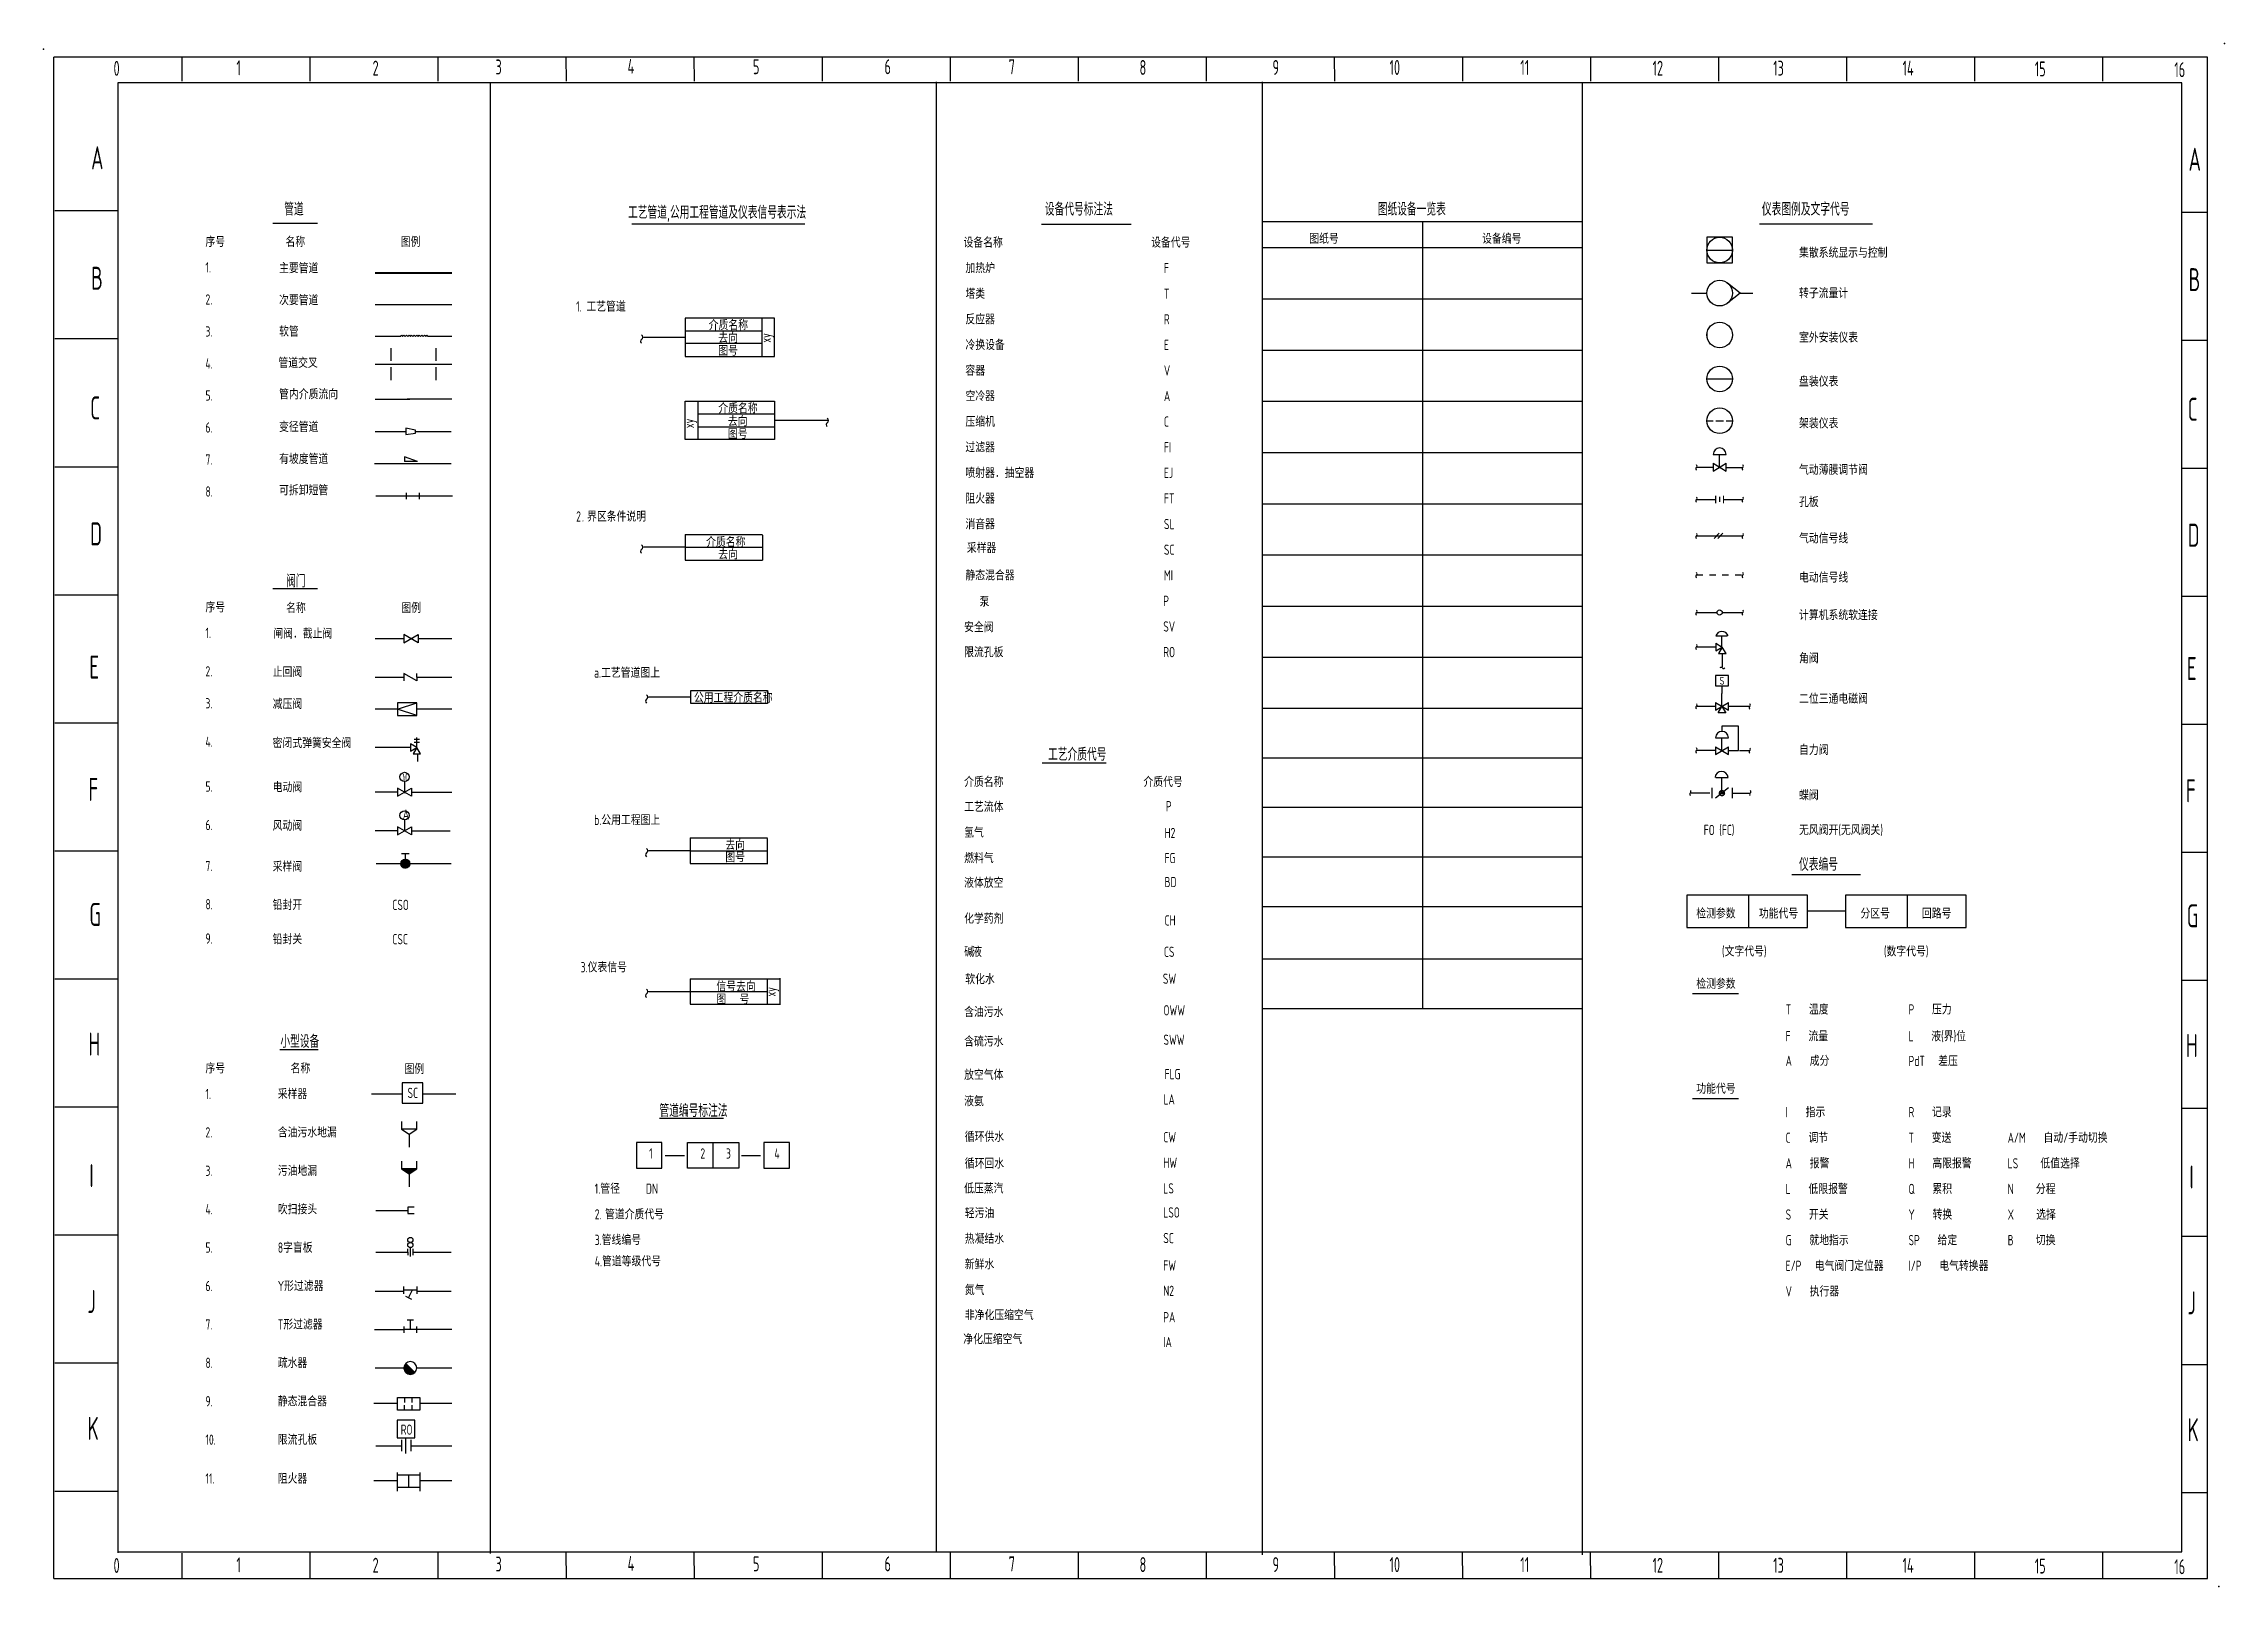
# Model space of a CAD drawing. Extents: x 1 to 852, y -3 to 600.
import ezdxf
from ezdxf.enums import TextEntityAlignment as Align

# ---------------------------------------------------------------- set-up
doc = ezdxf.new("R2010")
doc.units = 0
doc.header["$MEASUREMENT"] = 0
doc.header["$PDSIZE"] = 3
doc.linetypes.add('HIDDEN', pattern=[5, 2.5, -2.5])
doc.layers.get('0').update_dxf_attribs({"linetype": 'CONTINUOUS'})
doc.layers.add('BORDER', color=7, linetype='CONTINUOUS')
doc.layers.add('PID', color=3, linetype='CONTINUOUS')
doc.styles.get("Standard").update_dxf_attribs({"font": 'ascii', "width": 0.75, "height": 3.5, "bigfont": 'lytxt'})
doc.styles.add('vhz1', font='vcadtxt1', dxfattribs={"width": 0.7, "bigfont": 'vcadhz'})

# ---------------------------------------------------------------- blocks, each defined once
blk = doc.blocks.new('004')
for p, q in [((2.5, 2.5), (0, 3.93)), ((0, 3.93), (0, 2.5)), ((0, 2.5), (0, 1.07)), ((0, 1.07), (2.5, 2.5)), ((2.5, 2.5), (1.07, 0)), ((1.07, 0), (2.5, 0)), ((1.43, 5.71), (3.57, 5.71)), ((1.43, 4.64), (3.57, 4.64)), ((2.5, 2.5), (2.5, 6.43)), ((3.93, 0), (2.5, 2.5)), ((2.5, 0), (3.93, 0))]:
    blk.add_line(p, q)
blk = doc.blocks.new('008')
for p, q in [((4.25, 4.29), (0.71, 0.75)), ((4.25, 4.29), (0.71, 0.75)), ((0.78, 0.68), (4.32, 4.22)), ((4.39, 4.14), (0.86, 0.61)), ((0.94, 0.55), (4.45, 4.06)), ((4.51, 3.98), (1.02, 0.49)), ((1.1, 0.43), (4.57, 3.9)), ((4.63, 3.82), (1.18, 0.37)), ((1.27, 0.32), (4.68, 3.73)), ((4.73, 3.63), (1.36, 0.27)), ((1.46, 0.23), (4.77, 3.54)), ((4.82, 3.44), (1.56, 0.18)), ((1.66, 0.14), (4.85, 3.34)), ((4.89, 3.23), (1.77, 0.11)), ((1.88, 0.08), (4.92, 3.12)), ((4.95, 3.01), (1.99, 0.05)), ((2.11, 0.03), (4.97, 2.89)), ((4.99, 2.76), (2.24, 0.01)), ((2.37, 0), (5, 2.63)), ((5, 2.49), (2.51, 0)), ((2.65, 0), (4.99, 2.35)), ((4.98, 2.19), (2.81, 0.02)), ((2.98, 0.05), (4.95, 2.02)), ((4.91, 1.84), (3.16, 0.09)), ((3.37, 0.16), (4.84, 1.63)), ((4.73, 1.38), (3.62, 0.27)), ((3.99, 0.49), (4.51, 1.01))]:
    blk.add_line(p, q)
blk.add_circle((2.5, 2.5), 2.5)
blk = doc.blocks.new('012')
for p, q in [((0, 10), (0, 7)), ((6, 7), (6, 10)), ((0, 7), (3, 5)), ((6, 7), (0, 7)), ((0.09, 6.94), (0.15, 7)), ((0.5, 7), (0.3, 6.8)), ((0.51, 6.66), (0.85, 7)), ((1.21, 7), (0.72, 6.52)), ((0.94, 6.38), (1.56, 7)), ((1.92, 7), (1.15, 6.23)), ((1.36, 6.09), (2.27, 7)), ((2.62, 7), (1.57, 5.95)), ((1.79, 5.81), (2.98, 7)), ((3.33, 7), (2, 5.67)), ((2.21, 5.53), (3.68, 7)), ((4.04, 7), (2.42, 5.39)), ((2.63, 5.24), (4.39, 7)), ((4.74, 7), (2.85, 5.1)), ((3, 5), (6, 7)), ((3, 5), (3, 0)), ((3.29, 5.19), (5.1, 7)), ((5.45, 7), (4.35, 5.9)), ((5.41, 6.61), (5.8, 7))]:
    blk.add_line(p, q)
blk = doc.blocks.new('006')
for p, q in [((0, 1.75), (0, 3)), ((0, 1.75), (0, 0.5)), ((1, 0), (1, 3.5)), ((2, 3), (2, 0.5))]:
    blk.add_line(p, q)
for centre in [(1, 6.5), (1, 4.5)]:
    blk.add_circle(centre, 1)
blk = doc.blocks.new('007')
for p, q in [((0, 4.86), (0, 2)), ((0, 3.43), (5, 3.43)), ((1.79, 3.43), (3.21, 0.57)), ((3.93, 0.93), (2.07, 0)), ((3.93, 0.93), (4.21, 1.07)), ((5, 2), (5, 4.86))]:
    blk.add_line(p, q)
blk = doc.blocks.new('013')
for p, q in [((0, 10), (0, 7)), ((6, 7), (6, 10)), ((0, 7), (3, 5)), ((6, 7), (0, 7)), ((3, 5), (6, 7)), ((3, 5), (3, 0))]:
    blk.add_line(p, q)
blk = doc.blocks.new('005')
for p, q in [((0, 0), (5.5, 3.14)), ((5.5, 0), (0, 3.14)), ((0, 3.14), (0, 1.57)), ((0, 1.57), (0, 0)), ((2.75, 5.77), (2.75, 1.27)), ((5.5, 3.14), (5.5, 0))]:
    blk.add_line(p, q)
blk.add_circle((2.75, 7.57), 1.8)
at = {"style": 'vhz1', "width": 1.8144}
blk.add_text('M', height=2.5, dxfattribs=at).set_placement((1.95, 6.27), (3.75, 6.27), align=Align.FIT)
blk = doc.blocks.new('002')
for centre, radius, start, end in [((0.9, 0.75), 0.901, 123.69007, 236.30993), ((-0.1, 2.38), 1.01, 299.74488, 60.25512)]:
    blk.add_arc(centre, radius, start, end)
blk = doc.blocks.new('009')
for p, q in [((0, 15), (0, 0)), ((35, 15), (0, 15)), ((0, 10), (30, 10)), ((30, 15), (30, 0)), ((35, 0), (35, 15)), ((30, 5), (0, 5)), ((0, 0), (35, 0))]:
    blk.add_line(p, q)
blk = doc.blocks.new('003')
for p, q in [((0, 0), (2.86, 5)), ((2.86, 5), (0, 5)), ((1.43, 0), (0, 0)), ((1.43, 0), (2.86, 0))]:
    blk.add_line(p, q)
blk = doc.blocks.new('000')
for p, q in [((0, 0), (5.5, 3.14)), ((5.5, 0), (0, 3.14)), ((0, 3.14), (0, 1.57)), ((0, 1.57), (0, 0)), ((5.5, 3.14), (5.5, 0))]:
    blk.add_line(p, q)
blk = doc.blocks.new('LC106')
for p, q in [((-5, 0.5), (-5, -0.5)), ((-5, 0.5), (-5, -0.5)), ((5, 0.5), (5, -0.5))]:
    blk.add_line(p, q)
blk.add_circle((0, 0), 5)
blk = doc.blocks.new('LC107')
for p, q in [((5, 5), (-5, 5)), ((-5, 5), (-5, -5)), ((-5, 0), (5, 0)), ((5, -5), (5, 5)), ((-5, -5), (5, -5))]:
    blk.add_line(p, q)
blk.add_blockref('LC106', (0, 0))
blk = doc.blocks.new('LC118')
for q in [(3.12, 3.9), (3.12, -3.9)]:
    blk.add_line((8, 0), q)
blk.add_circle((0, 0), 5)
blk = doc.blocks.new('LC101')
blk.add_line((-5, 0), (5, 0))
blk.add_circle((0, 0), 5)
blk = doc.blocks.new('LC102')
for p, q in [((-5, 0), (-2.5, 0)), ((-1.5, 0), (1.5, 0)), ((2.5, 0), (5, 0))]:
    blk.add_line(p, q)
blk.add_circle((0, 0), 5)
blk = doc.blocks.new('LC206')
for p, q in [((-2.5, 5), (2.5, 5)), ((-2.5, 1.5), (2.5, -1.5)), ((-2.5, -1.5), (2.5, 1.5)), ((-2.5, 1.5), (-2.5, -1.5)), ((0, 0), (0, 5)), ((2.5, -1.5), (2.5, 1.5))]:
    blk.add_line(p, q)
blk.add_lwpolyline([(-2.5, 1.5), (-2.5, 1.5), (-2.5, 1.5), (-2.5, 1.5)], close=True)
blk.add_arc((0, 5), 2.5, 0, 180)
blk = doc.blocks.new('PM301')
for centre, start, end in [((-0.5, -0.375), 36.869898, 143.130102), ((0.5, 0.375), 216.869898, 323.130102)]:
    blk.add_arc(centre, 0.625, start, end)
blk = doc.blocks.new('LC201')
blk.add_line((0, 1), (0, -1))
at = {"const_width": 0.5}
for points in [[(-1.5, 1.5), (-1.5, 1.5), (-1.5, -1.5)], [(1.5, -1.5), (1.5, 1.5)]]:
    blk.add_lwpolyline(points, dxfattribs=at)
blk = doc.blocks.new('LC316')
for p, q in [((0.5, 1), (-1.5, -1)), ((2, 1), (0, -1))]:
    blk.add_line(p, q)
blk = doc.blocks.new('LC313')
for p, q in [((-2.5, 1.5), (0, 0)), ((-2.5, 1.5), (-2.5, -1.5)), ((-2.5, -1.5), (0, 0)), ((0, 0), (-1.5, -2.5)), ((1.5, -2.5), (0, 0)), ((-1.5, -2.5), (-1, -2.5)), ((-1, -2.5), (1.5, -2.5))]:
    blk.add_line(p, q)
blk.add_lwpolyline([(-2.5, 1.5), (-2.5, 1.5), (-2.5, 1.5), (-2.5, 1.5)], close=True)
blk = doc.blocks.new('LC212')
for p, q in [((2.5, 12), (-2.5, 12)), ((-2.5, 12), (-2.5, 8)), ((2.5, 8), (2.5, 12)), ((-2.5, 8), (2.5, 8)), ((-2.5, 1.5), (2.5, -1.5)), ((-2.5, -1.5), (2.5, 1.5)), ((-2.5, -1.5), (2.5, 1.5)), ((-2.5, 1.5), (2.5, -1.5)), ((-2.5, 1.5), (-2.5, -1.5)), ((-2.5, 1.5), (-2.5, -1.5)), ((-1.5, -2.5), (0, 0)), ((0, 8), (0, 5)), ((0, 0), (0, 5)), ((0, 0), (1.5, -2.5)), ((2.5, -1.5), (2.5, 1.5)), ((2.5, -1.5), (2.5, 1.5)), ((1.5, -2.5), (-1.5, -2.5))]:
    blk.add_line(p, q)
blk.add_lwpolyline([(-2.5, 1.5), (-2.5, 1.5), (-2.5, 1.5), (-2.5, 1.5)], close=True)
blk.add_lwpolyline([(-2.5, 1.5), (-2.5, 1.5), (-2.5, 1.5), (-2.5, 1.5)], close=True)
blk.add_text('S', height=3).set_placement((-1, 8.5))
blk = doc.blocks.new('LC210')
for p, q in [((0, 9.5), (0, 7.5)), ((0.5, 9.5), (0, 9.5)), ((6.5, 9.5), (0.5, 9.5)), ((6.5, 0), (6.5, 9.5)), ((-2.5, 5), (2.5, 5)), ((-2.5, 1.5), (2.5, -1.5)), ((-2.5, -1.5), (2.5, 1.5)), ((-2.5, 1.5), (-2.5, -1.5)), ((0, 0), (0, 5)), ((2.5, -1.5), (2.5, 1.5)), ((2.5, 0), (6.5, 0))]:
    blk.add_line(p, q)
blk.add_lwpolyline([(-2.5, 1.5), (-2.5, 1.5), (-2.5, 1.5), (-2.5, 1.5)], close=True)
blk.add_arc((0, 5), 2.5, 0, 180)
blk = doc.blocks.new('*X23')
at = {"color": 0, "linetype": 'Continuous'}
for p, q in [((523.65, 157.19), (525.5, 159.04)), ((523.65, 157.37), (525.32, 159.04)), ((523.67, 157.03), (525.66, 159.03)), ((523.67, 157.57), (525.13, 159.02)), ((523.69, 156.88), (525.81, 159)), ((523.72, 157.8), (524.9, 158.97)), ((523.73, 156.74), (525.95, 158.96)), ((523.78, 156.61), (526.08, 158.91)), ((523.84, 156.49), (526.2, 158.86)), ((523.85, 158.1), (524.6, 158.85)), ((523.9, 156.38), (526.31, 158.79)), ((523.97, 156.27), (526.42, 158.73)), ((524.04, 156.17), (526.52, 158.65)), ((524.13, 156.08), (526.62, 158.57)), ((524.22, 155.99), (526.7, 158.48)), ((524.31, 155.91), (526.79, 158.38)), ((524.41, 155.83), (526.86, 158.28)), ((524.52, 155.76), (526.93, 158.17)), ((524.64, 155.7), (526.99, 158.06)), ((524.76, 155.65), (527.04, 157.94)), ((524.89, 155.6), (527.09, 157.8)), ((525.03, 155.56), (527.13, 157.66)), ((525.18, 155.54), (527.15, 157.51)), ((525.34, 155.52), (527.17, 157.35)), ((525.52, 155.53), (527.17, 157.17)), ((525.72, 155.55), (527.14, 156.97)), ((525.96, 155.61), (527.08, 156.73)), ((526.27, 155.75), (526.94, 156.42))]:
    blk.add_line(p, q, dxfattribs=at)

msp = doc.modelspace()

# ---------------------------------------------------------------- linework, layer by layer
for p, q in [((175, 10), (175, 584.25)), ((349.25, 10.5), (349.25, 584.75)), ((476.5, 9.5), (476.5, 584.75)), ((601.5, 9.5), (601.5, 584.25)), ((90, 529.5), (107.5, 529.5)), ((230.25, 529.25), (297.75, 529.25)), ((425.25, 529), (390.25, 529)), ((601.5, 530), (476.5, 530)), ((539, 530), (539, 222.86)), ((670.5, 529.25), (714.75, 529.25)), ((476.5, 520), (601.5, 520)), ((130, 510.25), (160, 510.25)), ((130, 509.95), (160, 509.95)), ((130, 497.75), (160, 497.75)), ((476.5, 500), (601.5, 500)), ((139.75, 485.25), (140.25, 485.75)), ((140.25, 485.75), (140.75, 485.25)), ((140.75, 485.25), (141.25, 485.75)), ((141.25, 485.75), (141.75, 485.25)), ((141.75, 485.25), (142.25, 485.75)), ((142.25, 485.75), (142.75, 485.25)), ((142.75, 485.25), (143.25, 485.75)), ((143.25, 485.75), (143.75, 485.25)), ((143.75, 485.25), (144.25, 485.75)), ((144.25, 485.75), (144.75, 485.25)), ((144.75, 485.25), (145.25, 485.75)), ((145.25, 485.75), (145.75, 485.25)), ((145.75, 485.25), (146.25, 485.75)), ((146.25, 485.75), (146.75, 485.25)), ((146.75, 485.25), (147.25, 485.75)), ((147.25, 485.75), (147.75, 485.25)), ((147.75, 485.25), (148.25, 485.75)), ((148.25, 485.75), (148.75, 485.25)), ((148.75, 485.25), (149.25, 485.75)), ((149.25, 485.75), (149.75, 485.25)), ((149.75, 485.25), (150.25, 485.75)), ((150.25, 485.75), (150.75, 485.25)), ((140, 485.25), (130, 485.25)), ((136.25, 475.75), (136.25, 480.75)), ((160, 485.25), (150.5, 485.25)), ((153.75, 480.75), (153.75, 475.75)), ((234.75, 485), (251, 485)), ((476.5, 480), (601.5, 480)), ((130, 474.5), (160, 474.5)), ((136.25, 468.25), (136.25, 473.25)), ((153.75, 473.25), (153.75, 468.25)), ((130, 460.75), (143.5, 460.75)), ((160, 460.75), (142.5, 460.75)), ((476.5, 460), (601.5, 460)), ((306.75, 452.5), (286.25, 452.5)), ((130, 448.25), (142, 448.25)), ((142, 449.5), (142, 447)), ((145.75, 448.75), (142, 449.5)), ((142, 447), (145.75, 447.5)), ((145.5, 448.25), (159.75, 448.25)), ((145.75, 447.5), (145.75, 448.75)), ((129.75, 435.75), (159.75, 435.75)), ((141.5, 438.25), (141.5, 436.5)), ((146.5, 436.5), (141.5, 438.25)), ((146.5, 436.5), (141.5, 436.5)), ((476.5, 440), (601.5, 440)), ((130.25, 423), (160.25, 423)), ((142.25, 421.75), (142.25, 424.25)), ((147.25, 424.25), (147.25, 421.75)), ((476.5, 420), (601.5, 420)), ((251, 403), (234.75, 403)), ((251, 408), (281.25, 408)), ((251, 408), (251, 398)), ((251, 403), (281.25, 403)), ((281.25, 407.75), (281.25, 398)), ((251, 398), (281.25, 398)), ((476.5, 400), (601.5, 400)), ((107.5, 386.79), (90, 386.79)), ((476.5, 380), (601.5, 380)), ((130, 367.29), (141.25, 367.29)), ((146.75, 367.29), (160, 367.29)), ((476.5, 360), (601.5, 360)), ((130, 352.29), (141.25, 352.29)), ((146.25, 352.29), (160, 352.29)), ((138.75, 339.79), (146.25, 342.29)), ((146.25, 342.29), (138.75, 342.29)), ((138.75, 342.29), (138.75, 337.29)), ((146.25, 337.29), (146.25, 342.29)), ((253, 344.5), (236.75, 344.5)), ((253.25, 347), (283.25, 347)), ((253.25, 342), (253.25, 347)), ((283.25, 342), (253.25, 342)), ((283.25, 347), (283.25, 342)), ((138.75, 339.79), (130, 339.79)), ((146.25, 337.29), (138.75, 339.79)), ((138.75, 337.29), (146.25, 337.29)), ((160, 339.79), (146.25, 339.79)), ((476.5, 340.2), (601.5, 340.2)), ((143.75, 324.79), (130, 324.79)), ((146.5, 322.29), (146.5, 319.29)), ((390.5, 318.86), (415.5, 318.86)), ((476.5, 320.8), (601.5, 320.8)), ((138.75, 307.29), (130, 307.29)), ((144.25, 307.29), (160, 307.29)), ((651.9, 309), (651.9, 305)), ((658.4, 309), (653.4, 305)), ((659.9, 309), (659.9, 305)), ((659.9, 307), (666.95, 307)), ((476.5, 301.43), (601.5, 301.43)), ((138.75, 292.29), (130, 292.29)), ((144.25, 290.72), (138.75, 293.86)), ((138.75, 290.72), (144.25, 293.86)), ((138.75, 293.86), (138.75, 292.29)), ((138.75, 292.29), (138.75, 290.72)), ((141.5, 296.49), (141.5, 291.99)), ((144.25, 293.86), (144.25, 290.72)), ((144.25, 292.29), (159.25, 292.29)), ((253, 284.5), (236.75, 284.5)), ((253, 289.5), (283.25, 289.5)), ((253, 289.5), (253, 279.5)), ((253, 284.5), (283.25, 284.5)), ((283.25, 279.25), (283.25, 289.25)), ((476.5, 282.06), (601.5, 282.06)), ((159.66, 279.35), (130.46, 279.35)), ((253, 279.5), (283.25, 279.5)), ((683.15, 275.15), (709.95, 275.15)), ((476.5, 262.69), (601.5, 262.69)), ((476.5, 242.23), (601.5, 242.23)), ((253, 234.5), (288.25, 234.5)), ((253, 234.5), (253, 224.5)), ((283.25, 224.25), (283.25, 234.25)), ((288, 234.75), (288, 224.75)), ((236.75, 229.5), (283.25, 229.5)), ((253, 224.5), (288.25, 224.5)), ((476.5, 222.86), (601.5, 222.86)), ((107.75, 206.75), (92.75, 206.75)), ((128.6, 189.55), (140.6, 189.55)), ((140.58, 193.84), (140.58, 185.84)), ((148.58, 193.84), (140.58, 193.84)), ((148.5, 189.55), (161.5, 189.55)), ((148.58, 185.84), (148.58, 193.84)), ((140.58, 185.84), (148.58, 185.84)), ((241, 180), (266, 180)), ((232, 170.5), (232, 160.5)), ((242, 170.5), (232, 170.5)), ((242, 160.5), (242, 170.5)), ((252, 170.5), (272, 170.5)), ((252, 160.5), (252, 170.5)), ((262, 160.5), (262, 170.5)), ((272, 170.5), (272, 160.5)), ((281.75, 170.5), (281.75, 160.5)), ((291.75, 170.5), (281.75, 170.5)), ((291.75, 160.5), (291.75, 170.5)), ((243.25, 165.5), (250.75, 165.5)), ((273.04, 165.5), (280.54, 165.5)), ((232, 160.5), (242, 160.5)), ((272, 160.5), (252, 160.5)), ((281.75, 160.5), (291.75, 160.5)), ((142.75, 145.25), (142.75, 142.75)), ((145.25, 145.25), (142.75, 145.25)), ((130.25, 144), (142.75, 144)), ((142.75, 142.75), (145.25, 142.75)), ((130.25, 127.75), (142.75, 127.75)), ((144.75, 127.75), (159.75, 127.75)), ((130, 112.5), (141.25, 112.5)), ((146.25, 112.5), (159.75, 112.5)), ((129.75, 97.5), (141.25, 97.5)), ((141.25, 98.75), (141.25, 96.25)), ((160, 97.5), (141.25, 97.5)), ((142.5, 101.25), (145, 101.25)), ((143.75, 97.5), (143.75, 101.25)), ((146.25, 96.25), (146.25, 98.75)), ((130, 82.5), (141.25, 82.5)), ((146.25, 82.5), (160, 82.5)), ((129.5, 68.75), (138.75, 68.75)), ((138.75, 71), (147.5, 71)), ((138.75, 66), (138.75, 71)), ((141.5, 71), (141.5, 69)), ((144.5, 69), (144.5, 71)), ((147.5, 71), (147.5, 66)), ((147.5, 68.75), (160, 68.75)), ((138.61, 62.07), (138.61, 55.21)), ((145.47, 62.07), (138.61, 62.07)), ((147.5, 66), (138.75, 66)), ((141.5, 66), (141.5, 68)), ((144.5, 66), (144.5, 68)), ((145.47, 55.21), (145.47, 62.07)), ((130.25, 52.05), (140.25, 52.05)), ((138.61, 55.21), (145.47, 55.21)), ((140.25, 54.44), (140.25, 50.05)), ((142.04, 49.06), (142.04, 55.05)), ((143.92, 54.49), (143.92, 50.05)), ((144, 52.05), (160, 52.05)), ((129.5, 38.57), (138.75, 38.57)), ((138.75, 34.42), (138.75, 41.7)), ((138.75, 40.82), (147.5, 40.82)), ((147.5, 35.82), (138.75, 35.82)), ((143.15, 35.82), (143.15, 40.82)), ((147.5, 41.7), (147.5, 34.42)), ((147.5, 38.57), (160, 38.57)), ((54.58, 10.2), (54.58, 0.31))]:
    msp.add_line(p, q)
msp.add_lwpolyline([(139.5, 460.75, 0.6, 0, 0), (143.5, 460.75, 0.6, 0, 0)], format="xyseb")
at = {"const_width": 2}
msp.add_lwpolyline([(655.64, 306.99, 1), (656.16, 306.99, 1)], format="xyb", close=True, dxfattribs=at)
for centre, radius in [((655.9, 307), 0.5), ((141.5, 298.29), 1.8)]:
    msp.add_circle(centre, radius)
at = {"layer": 'BORDER', "color": 7}
for p, q in [((845.53, 594.3), (4.52, 594.3)), ((845.53, 0.3), (845.53, 594.3)), ((4.53, 0.3), (845.53, 0.3))]:
    msp.add_line(p, q, dxfattribs=at)
at = {"layer": 'BORDER'}
for p, q in [((4.52, 0.31), (4.52, 594.3)), ((54.51, 594.3), (54.55, 584.93)), ((104.51, 594.3), (104.55, 584.93)), ((154.51, 594.3), (154.55, 584.93)), ((204.51, 594.3), (204.55, 584.93)), ((254.51, 594.3), (254.55, 584.93)), ((304.51, 594.3), (304.55, 584.93)), ((354.51, 594.3), (354.55, 584.93)), ((404.51, 594.3), (404.55, 584.93)), ((454.51, 594.3), (454.55, 584.93)), ((504.51, 594.3), (504.55, 584.93)), ((554.55, 594.3), (554.59, 584.93)), ((604.51, 594.3), (604.55, 584.93)), ((654.51, 594.3), (654.55, 584.93)), ((704.51, 594.3), (704.55, 584.93)), ((754.51, 594.3), (754.55, 584.93)), ((804.51, 594.3), (804.55, 584.93)), ((29.53, 534.31), (4.95, 534.31)), ((845.53, 533.77), (835.53, 533.77)), ((644, 502.22), (650, 502.22)), ((663, 502.22), (668, 502.22)), ((29.53, 484.31), (4.95, 484.31)), ((845.53, 483.77), (835.53, 483.77)), ((29.53, 434.31), (4.95, 434.31)), ((646, 434.26), (652.52, 434.26)), ((657.59, 434.17), (664.02, 434.17)), ((845.53, 433.77), (835.53, 433.77)), ((646, 421.67), (653.52, 421.67)), ((656.59, 421.58), (664.02, 421.58)), ((646, 407.48), (663.93, 407.48)), ((29.53, 384.31), (4.95, 384.31)), ((845.53, 383.77), (835.53, 383.77)), ((29.53, 334.31), (4.95, 334.31)), ((845.53, 333.77), (835.53, 333.77)), ((29.53, 284.31), (4.95, 284.31)), ((845.53, 283.77), (835.53, 283.77)), ((29.53, 234.31), (4.95, 234.31)), ((845.53, 233.77), (835.53, 233.77)), ((29.53, 184.31), (4.95, 184.31)), ((845.53, 183.77), (835.53, 183.77)), ((29.53, 134.31), (4.95, 134.31)), ((845.53, 133.77), (835.53, 133.77)), ((29.53, 84.31), (4.95, 84.31)), ((845.53, 83.77), (835.53, 83.77)), ((29.53, 34.31), (4.95, 34.31)), ((845.53, 33.77), (835.53, 33.77)), ((104.5, 10.3), (104.55, 0.3)), ((154.5, 10.3), (154.55, 0.3)), ((204.5, 10.3), (204.55, 0.3)), ((254.5, 10.3), (254.55, 0.3)), ((304.5, 10.3), (304.55, 0.3)), ((354.5, 10.3), (354.55, 0.3)), ((404.5, 10.3), (404.55, 0.3)), ((454.5, 10.3), (454.55, 0.3)), ((504.5, 10.3), (504.55, 0.3)), ((554.5, 10.3), (554.55, 0.3)), ((604.5, 10.3), (604.55, 0.3)), ((654.5, 10.3), (654.55, 0.3)), ((704.5, 10.3), (704.55, 0.3)), ((754.5, 10.3), (754.55, 0.3)), ((804.5, 10.3), (804.55, 0.3))]:
    msp.add_line(p, q, dxfattribs=at)
at = {"layer": 'BORDER', "color": 6}
for p, q in [((835.53, 584.3), (29.53, 584.3)), ((29.53, 584.3), (29.53, 10.3)), ((835.53, 10.64), (835.53, 584.3)), ((29.87, 10.64), (835.53, 10.64))]:
    msp.add_line(p, q, dxfattribs=at)
at = {"layer": 'BORDER', "linetype": 'HIDDEN'}
msp.add_line((646, 392.21), (663.93, 392.21), dxfattribs=at)
at = {"layer": 'BORDER', "linetype": 'Continuous'}
for p, q in [((646, 377.55), (654, 377.55)), ((656, 377.55), (663.93, 377.55)), ((653.53, 368.41), (657.93, 368.41)), ((655.9, 364.01), (655.9, 368.41)), ((653.56, 364.03), (646.24, 364.03)), ((656.05, 355.98), (656.05, 361.54)), ((653.56, 340.85), (646.24, 340.85)), ((658.71, 340.92), (666.63, 340.92)), ((653.56, 323.61), (646.24, 323.61)), ((662.77, 323.67), (666.63, 323.67)), ((651.19, 307.01), (643.88, 307.01)), ((653.53, 313.08), (658.27, 313.08)), ((655.9, 307.34), (655.9, 313.08)), ((642.25, 267.08), (642.25, 254.44)), ((689.35, 267.08), (642.25, 267.08)), ((666.23, 267.08), (666.23, 254.44)), ((689.35, 254.44), (689.35, 267.08)), ((751.27, 267.08), (704.17, 267.08)), ((704.17, 267.08), (704.17, 254.44)), ((728.16, 267.08), (728.16, 254.44)), ((751.27, 254.44), (751.27, 267.08)), ((689.35, 260.97), (704.17, 260.97)), ((642.25, 254.44), (689.35, 254.44)), ((704.17, 254.44), (751.27, 254.44)), ((644.43, 228.72), (662.31, 228.72)), ((644.43, 187.76), (662.31, 187.76))]:
    msp.add_line(p, q, dxfattribs=at)
msp.add_circle((655, 377.51), 1, dxfattribs=at)
for centre, radius, start, end in [((655.9, 367.6), 2.5, 18.96121, 161.03879), ((655.73, 312.91), 2.54, 3.85259, 176.14741)]:
    msp.add_arc(centre, radius, start, end, dxfattribs=at)
for p in [(0.55, 597.51), (852.09, 599.66), (849.98, -2.8)]:
    msp.add_point(p, dxfattribs=at)
at = {"layer": 'PID', "linetype": 'Continuous'}
for p, q in [((140.3, 283.39), (143.24, 283.39)), ((141.67, 283.39), (141.67, 279))]:
    msp.add_line(p, q, dxfattribs=at)
msp.add_circle((141.77, 279.39), 1.76, dxfattribs=at)

# ---------------------------------------------------------------- block references
for name, p in [('002', (233.6, 482.62)), ('009', (251, 477.5)), ('002', (306.1, 450.12)), ('002', (233.6, 400.62)), ('000', (141.25, 365.72)), ('002', (235.6, 342.12)), ('004', (143.75, 322.29)), ('005', (138.75, 305.72)), ('002', (235.6, 282.12)), ('002', (235.6, 227.12)), ('013', (140.25, 168.75)), ('012', (140.25, 153.25)), ('006', (142.75, 126))]:
    msp.add_blockref(name, p)
at = {"yscale": -1, "rotation": 180}
for name, p in [('009', (286, 445)), ('007', (146.25, 109.39)), ('008', (146.25, 80))]:
    msp.add_blockref(name, p, dxfattribs=at)
at = {"rotation": 90}
for name, p in [('003', (146.25, 350.86)), ('PM301', (666.95, 307))]:
    msp.add_blockref(name, p, dxfattribs=at)
at = {"layer": 'BORDER'}
for name, p in [('LC107', (655, 519.02)), ('LC118', (655, 502.22)), ('LC106', (655, 485.88)), ('LC101', (655, 468.72)), ('LC102', (655, 452.38)), ('LC206', (655, 434.26)), ('LC201', (655, 421.67)), ('LC316', (654.31, 407.45))]:
    msp.add_blockref(name, p, dxfattribs=at)
at = {"layer": 'BORDER', "rotation": 90}
for p in [(645.93, 434.17), (664.03, 434.17), (645.93, 421.58), (664.03, 421.58), (645.93, 407.4), (664.03, 407.4), (645.93, 392.12), (664.03, 392.12), (645.93, 377.46), (664.03, 377.46), (645.93, 364.07), (645.93, 340.89), (666.74, 340.83), (645.93, 323.65), (666.74, 323.59), (643.56, 307.05)]:
    msp.add_blockref('PM301', p, dxfattribs=at)
at = {"layer": 'BORDER', "linetype": 'Continuous'}
for name, p in [('LC313', (656, 364.01)), ('LC212', (655.9, 340.84)), ('PM301', (656.05, 355.84)), ('LC210', (655.9, 323.59))]:
    msp.add_blockref(name, p, dxfattribs=at)
at = {"layer": 'PID', "linetype": 'Continuous', "rotation": 270}
msp.add_blockref('*X23', (-15.51, 804.8), dxfattribs=at)

# ---------------------------------------------------------------- texts
at = {"width": 0.8}
for s, height, p in [('管道', 5, (94.5, 532.5)), ('工艺管道,公用工程管道及仪表信号表示法', 5, (228.75, 531.25)), ('设备代号标注法', 5, (391.5, 532.5)), ('图纸设备一览表', 5, (521.5, 532.5)), ('仪表图例及文字代号', 5, (671.5, 532.5)), ('序号', 4, (63.75, 520.25)), ('名称', 4, (95, 520.25)), ('图例', 4, (140, 520.25)), ('设备名称', 4, (359.75, 520)), ('设备代号', 4, (433, 520)), ('图纸号', 4, (494.75, 521.5)), ('设备编号', 4, (562.25, 521.5)), ('1.', 4, (63.75, 510.25)), ('主要管道', 4, (92.5, 510)), ('加热炉', 4, (360.5, 510)), ('F', 4, (438, 510)), ('塔类', 4, (360.5, 500)), ('T', 4, (438, 500)), ('2.', 4, (63.75, 497.75)), ('次要管道', 4, (92.5, 497.5)), ('1.', 4, (208.5, 495)), ('工艺管道', 4, (212.5, 495)), ('反应器', 4, (360.5, 490)), ('R', 4, (438, 490)), ('3.', 4, (63.75, 485.25)), ('软管', 4, (92.5, 485.25)), ('介质名称', 4, (260.25, 487.75)), ('去向', 4, (264, 482.75)), ('管道交叉', 4, (92.25, 473)), ('图号', 4, (264, 477.75)), ('冷换设备', 4, (360.5, 480)), ('E', 4, (438, 480)), ('4.', 4, (63.75, 472.75)), ('容器', 4, (360.5, 470)), ('V', 4, (438, 470)), ('5.', 4, (63.75, 460.25)), ('管内介质流向', 4, (92.5, 460.75)), ('空冷器', 4, (360.5, 460.04)), ('A', 4, (438, 460.04)), ('6.', 4, (63.75, 447.75)), ('变径管道', 4, (92.5, 448)), ('介质名称', 4, (264, 455.25)), ('去向', 4, (267.75, 450.25)), ('压缩机', 4, (360.5, 450.04)), ('C', 4, (438, 450.04)), ('图号', 4, (267.75, 445.25)), ('过滤器', 4, (360.5, 440.04)), ('FI', 4, (438, 440.04)), ('7.', 4, (63.75, 435.25)), ('有坡度管道', 4, (92.5, 435.5)), ('喷射器．抽空器', 4, (360.5, 430.04)), ('8.', 4, (63.75, 422.75)), ('可拆卸短管', 4, (92.5, 423.25)), ('EJ', 4, (438, 430.04)), ('界区条件说明', 4, (212.75, 413)), ('阻火器', 4, (360.5, 420.04)), ('FT', 4, (438, 420.04)), ('2', 4, (208.5, 413)), ('.', 4, (210.75, 413)), ('消音器', 4, (360.5, 410.04)), ('SL', 4, (438, 410.04)), ('介质名称', 4, (259.25, 403)), ('去向', 4, (264, 398.25)), ('SC', 4, (438, 400.04)), ('阀门', 5, (95.25, 387.29)), ('静态混合器', 4, (360.5, 390.04)), ('MI', 4, (438, 390.04)), ('泵', 4, (366, 379.79)), ('P', 4, (437.75, 380.04)), ('序号', 4, (63.75, 377.54)), ('名称', 4, (95.25, 377.29)), ('图例', 4, (140.25, 377.29)), ('1.', 4, (63.75, 367.54)), ('闸阀．截止阀', 4, (90.25, 367.29)), ('安全阀', 4, (360, 369.79)), ('SV', 4, (437.75, 370.04)), ('限流孔板', 4, (360, 360.04)), ('RO', 4, (437.75, 360.04)), ('2.', 4, (63.75, 352.54)), ('止回阀', 4, (90, 352.29)), ('a.工艺管道图上', 4, (215.5, 352)), ('3.', 4, (63.75, 340.04)), ('减压阀', 4, (90, 339.79)), ('公用工程介质名称', 4, (254.5, 342.25)), ('4.', 4, (63.75, 325.04)), ('密闭式弹簧安全阀', 4, (90, 324.54)), ('工艺介质代号', 5, (392.75, 319.61)), ('5.', 4, (63.75, 307.54)), ('电动阀', 4, (90, 307.29)), ('介质名称', 4, (360, 309.36)), ('介质代号', 4, (430, 309.36)), ('A', 4, (140.78, 296.63)), ('b.公用工程图上', 4, (215.5, 294.5)), ('工艺流体', 4, (360, 299.61)), ('P', 4, (438.75, 299.86)), ('6.', 4, (63.75, 292.54)), ('风动阀', 4, (90, 292.29)), ('氢气', 4, (360, 289.61)), ('H2', 4, (438.25, 289.41)), ('去向', 4, (266.75, 284.75)), ('图号', 4, (266.75, 280)), ('燃料气', 4, (360, 279.61)), ('FG', 4, (438.25, 279.61)), ('7.', 4, (63.75, 276.51)), ('采样阀', 4, (90, 276.26)), ('液体放空', 4, (360, 270)), ('BD', 4, (438.25, 270.25)), ('8.', 4, (63.75, 261.58)), ('铅封开', 4, (90, 261.33)), ('CSO', 4, (136.72, 261.33)), ('化学药剂', 4, (360, 256)), ('CH', 4, (438.25, 255.25)), ('9.', 4, (63.75, 248.19)), ('铅封关', 4, (90, 247.94)), ('CSC', 4, (136.72, 247.94)), ('碱', 4, (360, 243)), ('液', 4, (363.1, 243)), ('CS', 4, (438, 243)), ('3.仪表信号', 4, (210.25, 237)), ('信号去向', 4, (263.25, 229.5)), ('图   号', 4, (263.25, 224.5)), ('含油污水', 4, (360, 219.5)), ('小型设备', 5, (93, 207.5)), ('含硫污水', 4, (360, 208)), ('序号', 4, (63.75, 197.5)), ('名称', 4, (97, 197.5)), ('图例', 4, (141.5, 197.25)), ('放空气体', 4, (360, 195)), ('FLG', 4, (438.25, 195.25)), ('1.', 4, (63.75, 187.5)), ('采样器    ', 4, (92, 187.5)), ('SC', 4, (142.65, 187.9)), ('液氨    ', 4, (360, 184.7)), ('管道编号标注法', 5, (241, 180.5)), ('2.', 4, (63.75, 172.5)), ('含油污水地漏', 4, (92, 172.5)), ('循环供水  ', 4, (360.25, 170.77)), ('CW', 4, (437.75, 170.62)), ('污油地漏', 4, (92, 157.5)), ('1', 4, (237, 164.25)), ('2', 4, (257, 164.25)), ('3', 4, (267, 164.25)), ('4', 4, (285.91, 164.25)), ('循环回水  ', 4, (360.25, 160.37)), ('HW', 4, (437.75, 160.62)), ('3.', 4, (63.75, 157.5)), ('1.管径', 4, (215.75, 150.5)), ('DN', 4, (235.75, 150.5)), ('低压蒸汽', 4, (360, 150.62)), ('LS', 4, (437.75, 150.62)), ('LS', 4, (437.75, 150.62)), ('4.', 4, (63.75, 142.5)), ('吹扫接头', 4, (92, 142.5)), ('管道介质代号', 4, (219.75, 140.5)), ('轻污油  ', 4, (360.25, 140.97)), ('LSO', 4, (437.75, 141.22)), ('2.', 4, (215.75, 140.5)), ('5.', 4, (63.75, 127.5)), ('8字盲板', 4, (92, 127.5)), ('3.管线编号', 4, (215.75, 130.5)), ('热凝结水', 4, (360.25, 130.97)), ('SC ', 4, (437.75, 131.22)), ('4.管道等级代号', 4, (215.75, 122.19)), ('新鲜水', 4, (360.25, 120.97)), ('FW', 4, (437.75, 120.52)), ('6.', 4, (63.75, 112.5)), ('Y形过滤器', 4, (92, 112.5)), ('氮气', 4, (360.25, 110.97)), ('N2', 4, (437.75, 110.62)), ('非净化压缩空气', 4, (360.25, 101.17)), ('PA', 4, (437.75, 100.32)), ('7.', 4, (63.75, 97.5)), ('T形过滤器', 4, (92, 97.5)), ('净化压缩空气', 4, (359.67, 91.77)), ('IA', 4, (437.75, 90.62)), ('8.', 4, (63.75, 82.5)), ('疏水器', 4, (92, 82.5)), ('9.', 4, (63.75, 67.5)), ('静态混合器', 4, (92, 67.5)), ('RO', 4, (140, 56.41)), ('10.', 4, (63.75, 52.5)), ('限流孔板', 4, (92, 52.5)), ('11.', 4, (63.75, 37.32)), ('阻火器', 4, (92, 37.32))]:
    msp.add_text(s, height=height, dxfattribs=at).set_placement(p)
for p in [(284.54, 482.86), (254.5, 449.5), (286.46, 227.52)]:
    msp.add_text('xy', height=4, rotation=90, dxfattribs=at).set_placement(p)
at = {"layer": 'BORDER'}
for s, height, width, p in [('0', 5.83, 0.7, (27.86, 587.07)), ('1', 5.83, 0.7, (75.85, 587.3)), ('2', 5.83, 0.7, (129, 587.18)), ('3', 5.83, 0.7, (177, 587.63)), ('4', 5.83, 0.7, (228.58, 587.85)), ('5', 5.83, 0.7, (277.53, 587.71)), ('6', 5.83, 0.7, (328.89, 587.71)), ('7', 5.83, 0.7, (377.41, 587.71)), ('8', 5.83, 0.7, (428.48, 587.43)), ('9', 5.83, 0.7, (480.41, 587.43)), ('10', 5.825, 0.7, (526.09, 587.43)), ('11', 5.825, 0.7, (577.16, 587.43)), ('12', 5.825, 0.7, (628.8, 587.15)), ('13', 5.825, 0.7, (675.9, 587.15)), ('14', 5.825, 0.7, (726.41, 587.15)), ('15', 5.825, 0.7, (778.05, 586.86)), ('16', 5.825, 0.7, (832.53, 586.58)), ('A', 8.98, 0.7, (19.11, 550.57)), ('A', 8.98, 0.7, (838.12, 550.02)), ('集散系统显示与控制', 4, 0.8, (686, 516.02)), ('B', 8.98, 0.7, (19.11, 503.53)), ('B', 8.98, 0.7, (838.12, 502.99)), ('转子流量计', 4, 0.8, (686, 500.22)), ('室外安装仪表', 4, 0.8, (686, 482.88)), ('盘装仪表', 4, 0.8, (686, 465.72)), ('C', 8.98, 0.7, (18.75, 452.91)), ('C', 8.98, 0.7, (837.77, 452.37)), ('架装仪表', 4, 0.8, (686, 449.38)), ('气动薄膜调节阀', 4, 0.8, (686, 431.26)), ('孔板', 4, 0.8, (686, 418.67)), ('D', 8.98, 0.7, (18.75, 403.73)), ('气动信号线', 4, 0.8, (686, 404.48)), ('D', 8.98, 0.7, (837.77, 403.19)), ('采样器', 4, 0.8, (361.07, 400.7)), ('电动信号线', 4, 0.8, (686, 389.17)), ('计算机系统软连接', 4, 0.8, (686, 374.51)), ('E', 8.98, 0.7, (18.39, 351.67)), ('角阀', 4, 0.8, (686, 357.63)), ('E', 8.98, 0.7, (837.41, 351.13)), ('二位三通电磁阀', 4, 0.8, (686, 341.84)), ('自力阀', 4, 0.8, (686, 321.84)), ('F', 8.98, 0.7, (18.03, 303.92)), ('蝶阀', 4, 0.8, (686, 304.19)), ('F', 8.98, 0.7, (837.05, 303.38)), ('FO (FC)', 4, 0.8, (648.78, 290.58)), ('无风阀开(无风阀关)', 4, 0.8, (686, 290.58)), ('仪表编号', 5, 0.8, (686, 276.63)), ('G', 8.98, 0.7, (18.39, 255.1)), ('检测参数', 4, 0.8, (645.88, 257.99)), ('功能代号', 4, 0.8, (670.3, 257.99)), ('分区号', 4, 0.8, (709.99, 257.99)), ('回路号', 4, 0.8, (733.97, 257.99)), ('G', 8.98, 0.7, (837.41, 254.55)), ('(文字代号)', 4, 0.8, (655.91, 243.17)), ('(数字代号)', 4, 0.8, (719.14, 243.17)), ('软化水', 4, 0.8, (360.44, 232.34)), ('SW', 4, 0.8, (437.59, 232.5)), ('检测参数', 4, 0.8, (645.88, 230.53)), ('OWW', 4, 0.8, (437.84, 220.17)), ('T    温度', 4, 0.8, (680.77, 220.51)), ('P    压力', 4, 0.8, (728.74, 220.51)), ('H', 8.98, 0.7, (18.03, 204.48)), ('F    流量', 4, 0.8, (680.77, 210.05)), ('L    液(界)位', 4, 0.8, (728.74, 210.05)), ('H', 8.98, 0.7, (837.05, 203.93)), ('SWW', 4, 0.8, (437.84, 208.67)), ('A    成分', 4, 0.8, (680.77, 200.46)), ('PdT   差压', 4, 0.8, (728.74, 200.38)), ('LA', 4, 0.8, (437.84, 185.37)), ('功能代号', 4, 0.8, (645.88, 189.57)), ('I    指示', 4, 0.8, (680.77, 180.41)), ('R    记录', 4, 0.8, (728.74, 180.41)), ('C    调节', 4, 0.8, (680.77, 170.41)), ('T    变送', 4, 0.8, (728.74, 170.41)), ('A/M    自动/手动切换', 4, 0.8, (767.46, 170.41)), ('I', 8.98, 0.7, (18.39, 153.14)), ('A    报警', 4, 0.8, (680.77, 160.41)), ('H    高限报警', 4, 0.8, (728.74, 160.41)), ('LS     低值选择', 4, 0.8, (767.46, 160.41)), ('L    低限报警', 4, 0.8, (680.77, 150.41)), ('Q    累积', 4, 0.8, (728.74, 150.41)), ('N     分程', 4, 0.8, (767.46, 150.41)), ('I', 8.98, 0.7, (838.41, 152.59)), ('S    开关', 4, 0.8, (680.77, 140.41)), ('Y    转换', 4, 0.8, (728.74, 140.41)), ('X     选择', 4, 0.8, (767.46, 140.41)), ('G    就地指示', 4, 0.8, (680.77, 130.41)), ('SP    给定', 4, 0.8, (728.74, 130.41)), ('B     切换', 4, 0.8, (767.46, 130.41)), ('E/P   电气阀门定位器', 4, 0.8, (680.77, 120.41)), ('I/P    电气转换器', 4, 0.8, (728.74, 120.41)), ('J', 8.98, 0.7, (17.67, 103.95)), ('V    执行器', 4, 0.8, (680.77, 110.41)), ('J', 8.98, 0.7, (837.69, 103.41)), ('K', 8.98, 0.7, (17.67, 54.41)), ('K', 8.98, 0.7, (837.69, 53.87)), ('3', 5.83, 0.7, (177, 3)), ('4', 5.83, 0.7, (228.58, 3.22)), ('5', 5.83, 0.7, (277.53, 3.08)), ('6', 5.83, 0.7, (328.89, 3.08)), ('7', 5.83, 0.7, (377.41, 3.08)), ('8', 5.83, 0.7, (428.48, 2.8)), ('9', 5.83, 0.7, (480.41, 2.8)), ('10', 5.825, 0.7, (526.09, 2.8)), ('11', 5.825, 0.7, (577.16, 2.8)), ('0', 5.83, 0.7, (27.86, 2.44)), ('1', 5.83, 0.7, (75.85, 2.67)), ('2', 5.83, 0.7, (129, 2.55)), ('12', 5.825, 0.7, (628.8, 2.52)), ('13', 5.825, 0.7, (675.9, 2.52)), ('14', 5.825, 0.7, (726.41, 2.52)), ('15', 5.825, 0.7, (778.05, 2.23)), ('16', 5.825, 0.7, (832.53, 1.95))]:
    msp.add_text(s, height=height, dxfattribs=dict(at, width=width)).set_placement(p)

doc.saveas('drawing.dxf')
